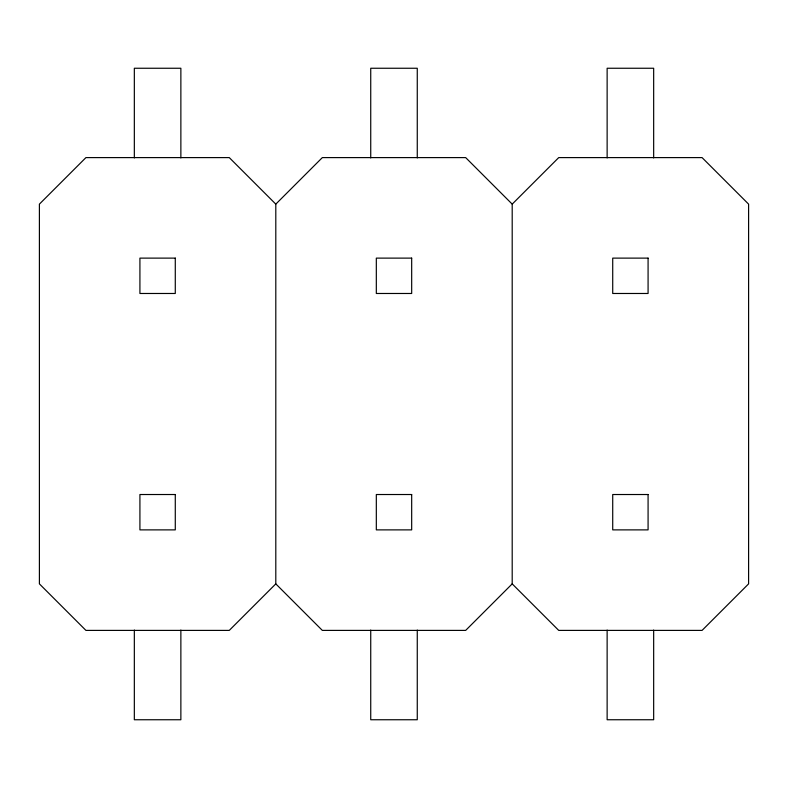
<?xml version="1.0" encoding="UTF-8"?>
<svg xmlns="http://www.w3.org/2000/svg" width="788" height="788" viewBox="0 0 788 788"><rect width="100%" height="100%" fill="white"/><g stroke="black" fill="none" stroke-linecap="round" stroke-linejoin="round"><path stroke-width="1.18" d="M512.2 583.869L465.669 630.4L322.331 630.4L275.8 583.869L275.8 204.131L322.331 157.6L465.669 157.6L512.2 204.131L512.2 583.869L558.731 630.4L702.069 630.4L748.6 583.869L748.6 204.131L702.069 157.6L558.731 157.6L512.2 204.131M275.8 583.869L229.269 630.4L85.931 630.4L39.4 583.869L39.4 204.131L85.931 157.6L229.269 157.6L275.8 204.131M653.666 157.935L653.666 68.251L607.134 68.251L607.134 157.935M653.666 630.065L653.666 719.749L607.134 719.749L607.134 630.065M417.266 157.935L417.266 68.251L370.734 68.251L370.734 157.935M417.266 630.065L417.266 719.749L370.734 719.749L370.734 630.065M180.866 157.935L180.866 68.251L134.334 68.251L134.334 157.935M180.866 630.065L180.866 719.749L134.334 719.749L134.334 630.065M175.281 258.119L139.919 258.119L139.919 293.481L175.281 293.481L175.281 258.119M411.681 258.119L376.319 258.119L376.319 293.481L411.681 293.481L411.681 258.119M648.081 258.119L612.719 258.119L612.719 293.481L648.081 293.481L648.081 258.119M175.281 494.519L139.919 494.519L139.919 529.881L175.281 529.881L175.281 494.519M411.681 494.519L376.319 494.519L376.319 529.881L411.681 529.881L411.681 494.519M648.081 494.519L612.719 494.519L612.719 529.881L648.081 529.881L648.081 494.519"/></g></svg>
